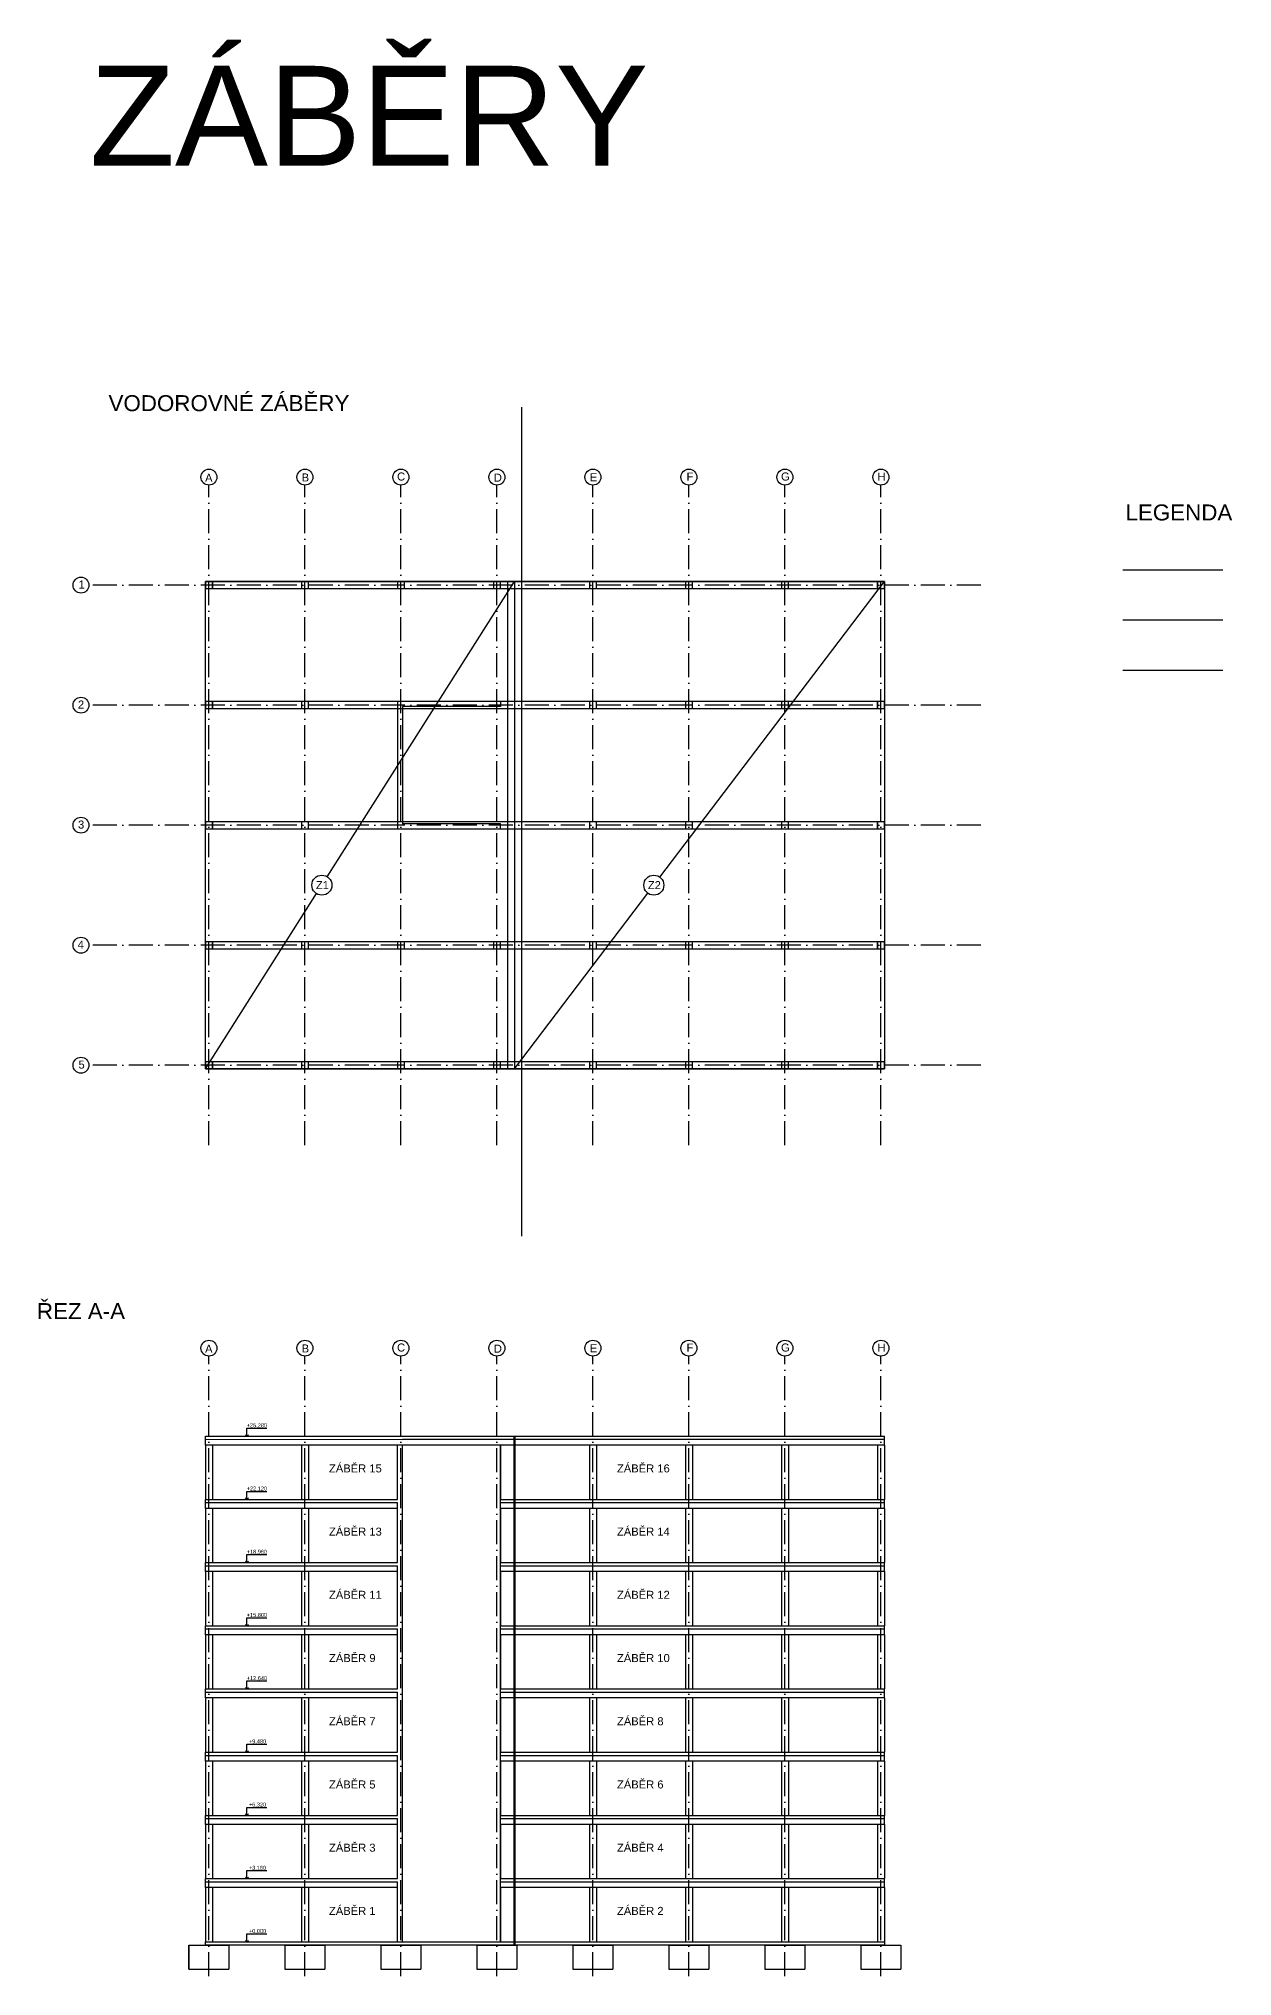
# Model space of a CAD drawing. Header units: millimetres. Extents: x 1924 to 471109, y -30014 to 109986.
# Drawn here: x 113068 to 172748, y -783 to 96071 of the extents above; entities that cross this region are included whole.
import ezdxf

# ---------------------------------------------------------------- set-up
doc = ezdxf.new("R2010")
doc.units = ezdxf.units.MM
doc.header["$LTSCALE"] = 100
doc.linetypes.add('ACAD_ISO10W100', pattern=[18, 12, -3, 0, -3])
for name, color, linetype, plot in [('ARMOVANI', 10, 'TRACKS', False), ('BEDNENI', 50, 'FENCELINE2', False), ('BETONAZ', 70, 'FENCELINE1', False), ('osy objektu', 130, 'ACAD_ISO10W100', False), ('osy objektu text', 130, 'Continuous', False), ('pasy', 50, 'Continuous', False), ('patky', 240, 'Continuous', False), ('POJMENOVANI', 255, 'Continuous', False), ('popisky', 140, 'Continuous', False), ('rez pasy', 50, 'Continuous', False)]:
    doc.layers.add(name, color=color, linetype=linetype, plot=plot)
for name, color, linetype, lineweight, plot in [('DESKA', 40, 'Continuous', 30, False), ('nosne steny', 140, 'Continuous', 30, False), ('podlazi', 40, 'Continuous', 30, False)]:
    doc.layers.add(name, color=color, linetype=linetype, lineweight=lineweight, plot=plot)
for name, color, linetype in [('detaily', 10, 'Continuous'), ('rez osy', 255, 'ACAD_ISO10W100'), ('rez sloupy', 90, 'Continuous'), ('zabery', 210, 'Continuous')]:
    doc.layers.add(name, color=color, linetype=linetype)
doc.layers.add('sloupy', color=90, linetype='Continuous', lineweight=30)
doc.styles.add('osy', font='arial.ttf', dxfattribs={"height": 400})
doc.styles.add('popisky', font='arial.ttf', dxfattribs={"height": 200})
doc.styles.add('ZADANI', font='arial.ttf', dxfattribs={"height": 5000})
doc.linetypes.add('FENCELINE1', pattern='A,6.35,-2.54,[133,ltypeshp.shx,S=2.54,R=0,X=-2.54,Y=0],-2.54,25.4', length=36.83)
doc.linetypes.add('FENCELINE2', pattern='A,6.35,-2.54,[132,ltypeshp.shx,S=2.54,R=0,X=-2.54,Y=0],-2.54,25.4', length=36.83)
doc.linetypes.add('TRACKS', pattern='A,3.81,[130,ltypeshp.shx,S=6.35,R=0,X=0,Y=0],3.81', length=7.62)

msp = doc.modelspace()

# ---------------------------------------------------------------- linework, layer by layer
at = {"layer": 'ARMOVANI', "ltscale": 0.2}
msp.add_line((136854.142, 68933.01), (136854.142, 44583.01), dxfattribs=at)
at = {"layer": 'ARMOVANI'}
msp.add_line((167281.392, 67014.887), (172281.392, 67014.887), dxfattribs=at)
at = {"layer": 'BEDNENI', "ltscale": 0.2}
msp.add_line((137204.142, 68933.01), (137204.142, 44583.01), dxfattribs=at)
at = {"layer": 'BEDNENI', "ltscale": 0.9}
msp.add_line((167281.392, 64514.887), (172281.392, 64514.887), dxfattribs=at)
at = {"layer": 'BETONAZ', "ltscale": 0.2}
msp.add_line((136504.142, 68933.01), (136504.142, 44583.01), dxfattribs=at)
at = {"layer": 'BETONAZ', "ltscale": 0.9}
msp.add_line((167281.392, 69514.887), (172281.392, 69514.887), dxfattribs=at)
at = {"layer": 'DESKA'}
msp.add_lwpolyline([(121404.142, 68933.01), (155354.142, 68933.01), (155354.142, 44583.01), (121404.142, 44583.01)], close=True, dxfattribs=at)
at = {"layer": 'detaily'}
msp.add_line((137210.699, 77648.93), (137210.699, 36214.761), dxfattribs=at)
at = {"layer": 'nosne steny'}
for p, q in [((136154.142, 62933.01), (131004.142, 62933.01)), ((131004.142, 62933.01), (131004.142, 56583.01)), ((136154.142, 62683.01), (131254.142, 62683.01)), ((131254.142, 62683.01), (131254.142, 56833.01)), ((136154.142, 62933.01), (136154.142, 62683.01)), ((131004.142, 56583.01), (136154.142, 56583.01)), ((136154.142, 56833.01), (131254.142, 56833.01)), ((136154.142, 56583.01), (136154.142, 56833.01)), ((131004.142, 23057.218), (131004.142, 25767.218)), ((131254.142, 23057.218), (131254.142, 25767.218)), ((136154.142, 937.218), (136154.142, 25767.218)), ((131004.142, 19897.218), (131004.142, 22897.218)), ((131254.142, 19897.218), (131254.142, 23057.218)), ((131004.142, 16737.218), (131004.142, 19737.218)), ((131254.142, 16737.218), (131254.142, 19897.218)), ((131004.142, 13577.218), (131004.142, 16577.218)), ((131254.142, 13577.218), (131254.142, 16737.218)), ((131254.142, 10417.218), (131254.142, 13577.218)), ((131004.142, 10417.218), (131004.142, 13417.218)), ((131004.142, 7257.218), (131004.142, 10257.218)), ((131254.142, 7257.218), (131254.142, 10417.218)), ((131004.142, 4097.218), (131004.142, 7097.218)), ((131254.142, 4097.218), (131254.142, 7257.218)), ((131004.142, 937.218), (131004.142, 3937.218)), ((131254.142, 937.218), (131254.142, 4097.218))]:
    msp.add_line(p, q, dxfattribs=at)
at = {"layer": 'osy objektu'}
for p, q in [((121579.142, 40758.01), (121579.142, 73758.01)), ((126379.142, 40758.01), (126379.142, 73758.01)), ((131179.142, 40758.01), (131179.142, 73758.01)), ((135979.142, 40758.01), (135979.142, 73758.01)), ((140779.142, 40758.01), (140779.142, 73758.01)), ((145579.142, 40758.01), (145579.142, 73758.01)), ((150379.142, 40758.01), (150379.142, 73758.01)), ((155179.142, 40758.01), (155179.142, 73758.01)), ((160179.142, 68758.01), (115579.142, 68758.01)), ((160179.142, 62758.01), (115579.142, 62758.01)), ((160179.142, 56758.01), (115579.142, 56758.01)), ((160179.142, 50758.01), (115579.142, 50758.01)), ((160179.142, 44758.01), (115579.142, 44758.01)), ((121579.142, -782.782), (121579.142, 30217.218)), ((126379.142, -782.782), (126379.142, 30217.218)), ((131179.142, -782.782), (131179.142, 30217.218)), ((135979.142, -782.782), (135979.142, 30217.218)), ((140779.142, -782.782), (140779.142, 30217.218)), ((145579.142, -782.782), (145579.142, 30217.218)), ((150379.142, -782.782), (150379.142, 30217.218)), ((155179.142, -782.782), (155179.142, 30217.218))]:
    msp.add_line(p, q, dxfattribs=at)
at = {"layer": 'osy objektu text'}
for centre in [(121579.142, 74156.25), (126379.142, 74156.25), (131179.142, 74156.25), (135979.142, 74156.25), (140779.142, 74156.25), (145579.142, 74156.25), (150379.142, 74156.25), (155179.142, 74156.25), (115180.901, 68758.01), (115180.901, 62758.01), (115180.901, 56758.01), (115180.901, 50758.01), (115180.901, 44758.01), (121579.142, 30615.458), (126379.142, 30615.458), (131179.142, 30615.458), (135979.142, 30615.458), (140779.142, 30615.458), (145579.142, 30615.458), (150379.142, 30615.458), (155179.142, 30615.458)]:
    msp.add_circle(centre, 398.24, dxfattribs=at)
at = {"layer": 'pasy'}
for p, q in [((121754.142, 68933.01), (121404.142, 68933.01)), ((121754.142, 68933.01), (121754.142, 68583.01)), ((155004.142, 68933.01), (121754.142, 68933.01)), ((126554.142, 68933.01), (126204.142, 68933.01)), ((131354.142, 68933.01), (131004.142, 68933.01)), ((136154.142, 68933.01), (135804.142, 68933.01)), ((140954.142, 68933.01), (140604.142, 68933.01)), ((145754.142, 68933.01), (145404.142, 68933.01)), ((150554.142, 68933.01), (150204.142, 68933.01)), ((155354.142, 68933.01), (155004.142, 68933.01)), ((155004.142, 68583.01), (155004.142, 68933.01)), ((121754.142, 68583.01), (155004.142, 68583.01)), ((121754.142, 62933.01), (121754.142, 62583.01)), ((155004.142, 62933.01), (121754.142, 62933.01)), ((121754.142, 62583.01), (155004.142, 62583.01)), ((155004.142, 62583.01), (155004.142, 62933.01)), ((121754.142, 56933.01), (121754.142, 56583.01)), ((155004.142, 56933.01), (121754.142, 56933.01)), ((121754.142, 56583.01), (155004.142, 56583.01)), ((155004.142, 56583.01), (155004.142, 56933.01)), ((121754.142, 50933.01), (121754.142, 50583.01)), ((155004.142, 50933.01), (121754.142, 50933.01)), ((121754.142, 50583.01), (155004.142, 50583.01)), ((155004.142, 50583.01), (155004.142, 50933.01)), ((121404.142, 44583.01), (121754.142, 44583.01)), ((121754.142, 44933.01), (121754.142, 44583.01)), ((155004.142, 44933.01), (121754.142, 44933.01)), ((121754.142, 44583.01), (155004.142, 44583.01)), ((126204.142, 44583.01), (126554.142, 44583.01)), ((131004.142, 44583.01), (131354.142, 44583.01)), ((135804.142, 44583.01), (136154.142, 44583.01)), ((140604.142, 44583.01), (140954.142, 44583.01)), ((145404.142, 44583.01), (145754.142, 44583.01)), ((150204.142, 44583.01), (150554.142, 44583.01)), ((155004.142, 44583.01), (155004.142, 44933.01)), ((155004.142, 44583.01), (155354.142, 44583.01))]:
    msp.add_line(p, q, dxfattribs=at)
at = {"layer": 'patky'}
for p, q in [((120579.142, 777.218), (120579.142, -422.782)), ((120579.142, -422.782), (120579.142, 777.218)), ((120579.142, 777.218), (122579.142, 777.218)), ((122579.142, 777.218), (122579.142, -422.782)), ((125379.142, 777.218), (125379.142, -422.782)), ((125379.142, 777.218), (127379.142, 777.218)), ((127379.142, 777.218), (127379.142, -422.782)), ((130179.142, 777.218), (130179.142, -422.782)), ((130179.142, 777.218), (132179.142, 777.218)), ((132179.142, 777.218), (132179.142, -422.782)), ((134979.142, 777.218), (134979.142, -422.782)), ((134979.142, 777.218), (136979.142, 777.218)), ((136979.142, 777.218), (136979.142, -422.782)), ((139779.142, 777.218), (139779.142, -422.782)), ((139779.142, 777.218), (141779.142, 777.218)), ((141779.142, 777.218), (141779.142, -422.782)), ((144579.142, 777.218), (144579.142, -422.782)), ((144579.142, 777.218), (146579.142, 777.218)), ((146579.142, 777.218), (146579.142, -422.782)), ((149379.142, 777.218), (149379.142, -422.782)), ((149379.142, 777.218), (151379.142, 777.218)), ((151379.142, 777.218), (151379.142, -422.782)), ((154179.142, 777.218), (154179.142, -422.782)), ((154179.142, 777.218), (156179.142, 777.218)), ((156179.142, 777.218), (156179.142, -422.782)), ((120579.142, -422.782), (122579.142, -422.782)), ((125379.142, -422.782), (127379.142, -422.782)), ((130179.142, -422.782), (132179.142, -422.782)), ((134979.142, -422.782), (136979.142, -422.782)), ((139779.142, -422.782), (141779.142, -422.782)), ((144579.142, -422.782), (146579.142, -422.782)), ((149379.142, -422.782), (151379.142, -422.782)), ((154179.142, -422.782), (156179.142, -422.782))]:
    msp.add_line(p, q, dxfattribs=at)
at = {"layer": 'podlazi'}
for p, q in [((121404.142, 26057.218), (121404.142, 26217.218)), ((121404.142, 26217.218), (131254.142, 26217.218)), ((131254.142, 26217.218), (155354.142, 26217.218)), ((155354.142, 26057.218), (155354.142, 26217.218)), ((121404.142, 26057.218), (131254.142, 26050.916)), ((131254.142, 26057.218), (155354.142, 26057.218)), ((121404.142, 22897.218), (121404.142, 23057.218)), ((121404.142, 23057.218), (131004.142, 23057.218)), ((121404.142, 22897.218), (131004.142, 22897.218)), ((136154.142, 23057.218), (155354.142, 23057.218)), ((136154.142, 22897.218), (155354.142, 22897.218)), ((155354.142, 22897.218), (155354.142, 23057.218)), ((121404.142, 19737.218), (121404.142, 19897.218)), ((121404.142, 19897.218), (131004.142, 19897.218)), ((121404.142, 19737.218), (131004.142, 19737.218)), ((136154.142, 19897.218), (155354.142, 19897.218)), ((136154.142, 19737.218), (155354.142, 19737.218)), ((155354.142, 19737.218), (155354.142, 19897.218)), ((121404.142, 16577.218), (121404.142, 16737.218)), ((121404.142, 16737.218), (131004.142, 16737.218)), ((121404.142, 16577.218), (131004.142, 16577.218)), ((136154.142, 16737.218), (155354.142, 16737.218)), ((136154.142, 16577.218), (155354.142, 16577.218)), ((155354.142, 16577.218), (155354.142, 16737.218)), ((121404.142, 13417.218), (121404.142, 13577.218)), ((121404.142, 13577.218), (131004.142, 13577.218)), ((136154.142, 13577.218), (155354.142, 13577.218)), ((155354.142, 13417.218), (155354.142, 13577.218)), ((121404.142, 13417.218), (131004.142, 13417.218)), ((136154.142, 13417.218), (155354.142, 13417.218)), ((121404.142, 10257.218), (121404.142, 10417.218)), ((121404.142, 10417.218), (131004.142, 10417.218)), ((121404.142, 10257.218), (131004.142, 10257.218)), ((136154.142, 10417.218), (155354.142, 10417.218)), ((136154.142, 10257.218), (155354.142, 10257.218)), ((155354.142, 10257.218), (155354.142, 10417.218)), ((121404.142, 7097.218), (121404.142, 7257.218)), ((121404.142, 7257.218), (131004.142, 7257.218)), ((121404.142, 7097.218), (131004.142, 7097.218)), ((136154.142, 7257.218), (155354.142, 7257.218)), ((136154.142, 7097.218), (155354.142, 7097.218)), ((155354.142, 7097.218), (155354.142, 7257.218)), ((121404.142, 3937.218), (121404.142, 4097.218)), ((121404.142, 4097.218), (131004.142, 4097.218)), ((121404.142, 3937.218), (131004.142, 3937.218)), ((136154.142, 4097.218), (155354.142, 4097.218)), ((136154.142, 3937.218), (155354.142, 3937.218)), ((155354.142, 3937.218), (155354.142, 4097.218)), ((121404.142, 777.218), (121404.142, 937.218)), ((121404.142, 937.218), (155354.142, 937.218)), ((155354.142, 777.218), (121404.142, 777.218)), ((155354.142, 937.218), (155354.142, 777.218))]:
    msp.add_line(p, q, dxfattribs=at)
at = {"layer": 'popisky'}
for p, q in [((123479.142, 26217.218), (123408.431, 26287.929)), ((123479.142, 26217.218), (123479.142, 26617.218)), ((123479.142, 26617.218), (124479.142, 26617.218)), ((123479.142, 26217.218), (123549.853, 26287.929)), ((123479.142, 23057.218), (123479.142, 23457.218)), ((123479.142, 23457.218), (124479.142, 23457.218)), ((123479.142, 23057.218), (123408.431, 23127.929)), ((123479.142, 23057.218), (123549.853, 23127.929)), ((123479.142, 19897.218), (123408.431, 19967.929)), ((123479.142, 19897.218), (123479.142, 20297.218)), ((123479.142, 20297.218), (124479.142, 20297.218)), ((123479.142, 19897.218), (123549.853, 19967.929)), ((123479.142, 16737.218), (123408.431, 16807.929)), ((123479.142, 16737.218), (123479.142, 17137.218)), ((123479.142, 17137.218), (124479.142, 17137.218)), ((123479.142, 16737.218), (123549.853, 16807.929)), ((123479.142, 13577.218), (123408.431, 13647.929)), ((123479.142, 13577.218), (123479.142, 13977.218)), ((123479.142, 13977.218), (124479.142, 13977.218)), ((123479.142, 13577.218), (123549.853, 13647.929)), ((123479.142, 10417.218), (123479.142, 10817.218)), ((123479.142, 10817.218), (124479.142, 10817.218)), ((123479.142, 10417.218), (123408.431, 10487.929)), ((123479.142, 10417.218), (123549.853, 10487.929)), ((123479.142, 7257.218), (123408.431, 7327.929)), ((123479.142, 7257.218), (123479.142, 7657.218)), ((123479.142, 7657.218), (124479.142, 7657.218)), ((123479.142, 7257.218), (123549.853, 7327.929)), ((123479.142, 4097.218), (123408.431, 4167.929)), ((123479.142, 4097.218), (123479.142, 4497.218)), ((123479.142, 4497.218), (124479.142, 4497.218)), ((123479.142, 4097.218), (123549.853, 4167.929)), ((123479.142, 937.218), (123408.431, 1007.929)), ((123479.142, 937.218), (123479.142, 1337.218)), ((123479.142, 1337.218), (124479.142, 1337.218)), ((123479.142, 937.218), (123549.853, 1007.929)), ((122651.57, 937.218), (122851.57, 937.218))]:
    msp.add_line(p, q, dxfattribs=at)
at = {"layer": 'rez pasy'}
for p, q in [((121404.142, 25767.218), (121404.142, 26057.218)), ((131004.142, 25767.218), (121404.142, 25767.218)), ((155354.142, 25767.218), (131004.142, 25767.218)), ((155354.142, 25767.218), (155354.142, 26057.218)), ((121404.142, 22607.218), (121404.142, 22897.218)), ((131004.142, 22607.218), (121404.142, 22607.218)), ((155354.142, 22607.218), (136154.142, 22607.218)), ((155354.142, 22607.218), (155354.142, 22897.218)), ((121404.142, 19447.218), (121404.142, 19737.218)), ((131004.142, 19447.218), (121404.142, 19447.218)), ((155354.142, 19447.218), (136154.142, 19447.218)), ((155354.142, 19447.218), (155354.142, 19737.218)), ((121404.142, 16287.218), (121404.142, 16577.218)), ((155354.142, 16287.218), (155354.142, 16577.218)), ((131004.142, 16287.218), (121404.142, 16287.218)), ((155354.142, 16287.218), (136154.142, 16287.218)), ((121404.142, 13127.218), (121404.142, 13417.218)), ((131004.142, 13127.218), (121404.142, 13127.218)), ((155354.142, 13127.218), (136154.142, 13127.218)), ((155354.142, 13127.218), (155354.142, 13417.218)), ((121404.142, 9967.218), (121404.142, 10257.218)), ((131004.142, 9967.218), (121404.142, 9967.218)), ((155354.142, 9967.218), (136154.142, 9967.218)), ((155354.142, 9967.218), (155354.142, 10257.218)), ((121404.142, 6807.218), (121404.142, 7097.218)), ((131004.142, 6807.218), (121404.142, 6807.218)), ((155354.142, 6807.218), (136154.142, 6807.218)), ((155354.142, 6807.218), (155354.142, 7097.218)), ((121404.142, 3647.218), (121404.142, 3937.218)), ((155354.142, 3647.218), (155354.142, 3937.218)), ((131004.142, 3647.218), (121404.142, 3647.218)), ((155354.142, 3647.218), (136154.142, 3647.218))]:
    msp.add_line(p, q, dxfattribs=at)
at = {"layer": 'rez sloupy'}
for p, q in [((121404.142, 25767.218), (121404.142, 23057.218)), ((121754.142, 25767.218), (121754.142, 23057.218)), ((126204.142, 25767.218), (126204.142, 23057.218)), ((126554.142, 25767.218), (126554.142, 23057.218)), ((136154.142, 25767.218), (136154.142, 23057.218)), ((140604.142, 25767.218), (140604.142, 23057.218)), ((140954.142, 25767.218), (140954.142, 23057.218)), ((145404.142, 25767.218), (145404.142, 23057.218)), ((145754.142, 25767.218), (145754.142, 23057.218)), ((150204.142, 25767.218), (150204.142, 23057.218)), ((150554.142, 25767.218), (150554.142, 23057.218)), ((155004.142, 25767.218), (155004.142, 23057.218)), ((155354.142, 25767.218), (155354.142, 23057.218)), ((121404.142, 22607.218), (121404.142, 19897.218)), ((121754.142, 22607.218), (121754.142, 19897.218)), ((126204.142, 22607.218), (126204.142, 19897.218)), ((126554.142, 22607.218), (126554.142, 19897.218)), ((136154.142, 22607.218), (136154.142, 19897.218)), ((140604.142, 22607.218), (140604.142, 19897.218)), ((140954.142, 22607.218), (140954.142, 19897.218)), ((145404.142, 22607.218), (145404.142, 19897.218)), ((145754.142, 22607.218), (145754.142, 19897.218)), ((150204.142, 22607.218), (150204.142, 19897.218)), ((150554.142, 22607.218), (150554.142, 19897.218)), ((155004.142, 22607.218), (155004.142, 19897.218)), ((155354.142, 22607.218), (155354.142, 19897.218)), ((121404.142, 19447.218), (121404.142, 16737.218)), ((121754.142, 19447.218), (121754.142, 16737.218)), ((126204.142, 19447.218), (126204.142, 16737.218)), ((126554.142, 19447.218), (126554.142, 16737.218)), ((136154.142, 19447.218), (136154.142, 16737.218)), ((140604.142, 19447.218), (140604.142, 16737.218)), ((140954.142, 19447.218), (140954.142, 16737.218)), ((145404.142, 19447.218), (145404.142, 16737.218)), ((145754.142, 19447.218), (145754.142, 16737.218)), ((150204.142, 19447.218), (150204.142, 16737.218)), ((150554.142, 19447.218), (150554.142, 16737.218)), ((155004.142, 19447.218), (155004.142, 16737.218)), ((155354.142, 19447.218), (155354.142, 16737.218)), ((121404.142, 16287.218), (121404.142, 13577.218)), ((121754.142, 16287.218), (121754.142, 13577.218)), ((126204.142, 16287.218), (126204.142, 13577.218)), ((126554.142, 16287.218), (126554.142, 13577.218)), ((136154.142, 16287.218), (136154.142, 13577.218)), ((140604.142, 16287.218), (140604.142, 13577.218)), ((140954.142, 16287.218), (140954.142, 13577.218)), ((145404.142, 16287.218), (145404.142, 13577.218)), ((145754.142, 16287.218), (145754.142, 13577.218)), ((150204.142, 16287.218), (150204.142, 13577.218)), ((150554.142, 16287.218), (150554.142, 13577.218)), ((155004.142, 16287.218), (155004.142, 13577.218)), ((155354.142, 16287.218), (155354.142, 13577.218)), ((121404.142, 13127.218), (121404.142, 10417.218)), ((121754.142, 13127.218), (121754.142, 10417.218)), ((126204.142, 13127.218), (126204.142, 10417.218)), ((126554.142, 13127.218), (126554.142, 10417.218)), ((136154.142, 13127.218), (136154.142, 10417.218)), ((140604.142, 13127.218), (140604.142, 10417.218)), ((140954.142, 13127.218), (140954.142, 10417.218)), ((145404.142, 13127.218), (145404.142, 10417.218)), ((145754.142, 13127.218), (145754.142, 10417.218)), ((150204.142, 13127.218), (150204.142, 10417.218)), ((150554.142, 13127.218), (150554.142, 10417.218)), ((155004.142, 13127.218), (155004.142, 10417.218)), ((155354.142, 13127.218), (155354.142, 10417.218)), ((121404.142, 9967.218), (121404.142, 7257.218)), ((121754.142, 9967.218), (121754.142, 7257.218)), ((126204.142, 9967.218), (126204.142, 7257.218)), ((126554.142, 9967.218), (126554.142, 7257.218)), ((136154.142, 9967.218), (136154.142, 7257.218)), ((140604.142, 9967.218), (140604.142, 7257.218)), ((140954.142, 9967.218), (140954.142, 7257.218)), ((145404.142, 9967.218), (145404.142, 7257.218)), ((145754.142, 9967.218), (145754.142, 7257.218)), ((150204.142, 9967.218), (150204.142, 7257.218)), ((150554.142, 9967.218), (150554.142, 7257.218)), ((155004.142, 9967.218), (155004.142, 7257.218)), ((155354.142, 9967.218), (155354.142, 7257.218)), ((121404.142, 6807.218), (121404.142, 4097.218)), ((121754.142, 6807.218), (121754.142, 4097.218)), ((126204.142, 6807.218), (126204.142, 4097.218)), ((126554.142, 6807.218), (126554.142, 4097.218)), ((136154.142, 6807.218), (136154.142, 4097.218)), ((140604.142, 6807.218), (140604.142, 4097.218)), ((140954.142, 6807.218), (140954.142, 4097.218)), ((145404.142, 6807.218), (145404.142, 4097.218)), ((145754.142, 6807.218), (145754.142, 4097.218)), ((150204.142, 6807.218), (150204.142, 4097.218)), ((150554.142, 6807.218), (150554.142, 4097.218)), ((155004.142, 6807.218), (155004.142, 4097.218)), ((155354.142, 6807.218), (155354.142, 4097.218)), ((121404.142, 3647.218), (121404.142, 937.218)), ((121754.142, 3647.218), (121754.142, 937.218)), ((126204.142, 3647.218), (126204.142, 937.218)), ((126554.142, 3647.218), (126554.142, 937.218)), ((136154.142, 3647.218), (136154.142, 937.218)), ((140604.142, 3647.218), (140604.142, 937.218)), ((140954.142, 3647.218), (140954.142, 937.218)), ((145404.142, 3647.218), (145404.142, 937.218)), ((145754.142, 3647.218), (145754.142, 937.218)), ((150204.142, 3647.218), (150204.142, 937.218)), ((150554.142, 3647.218), (150554.142, 937.218)), ((155004.142, 3647.218), (155004.142, 937.218)), ((155354.142, 3647.218), (155354.142, 937.218))]:
    msp.add_line(p, q, dxfattribs=at)
at = {"layer": 'sloupy'}
for points in [[(121404.142, 68583.01), (121754.142, 68583.01), (121754.142, 68933.01), (121404.142, 68933.01)], [(126204.142, 68583.01), (126554.142, 68583.01), (126554.142, 68933.01), (126204.142, 68933.01)], [(131004.142, 68583.01), (131354.142, 68583.01), (131354.142, 68933.01), (131004.142, 68933.01)], [(135804.142, 68583.01), (136154.142, 68583.01), (136154.142, 68933.01), (135804.142, 68933.01)], [(140604.142, 68583.01), (140954.142, 68583.01), (140954.142, 68933.01), (140604.142, 68933.01)], [(145404.142, 68583.01), (145754.142, 68583.01), (145754.142, 68933.01), (145404.142, 68933.01)], [(150204.142, 68583.01), (150554.142, 68583.01), (150554.142, 68933.01), (150204.142, 68933.01)], [(155004.142, 68583.01), (155354.142, 68583.01), (155354.142, 68933.01), (155004.142, 68933.01)], [(121404.142, 62583.01), (121754.142, 62583.01), (121754.142, 62933.01), (121404.142, 62933.01)], [(126204.142, 62583.01), (126554.142, 62583.01), (126554.142, 62933.01), (126204.142, 62933.01)], [(140604.142, 62583.01), (140954.142, 62583.01), (140954.142, 62933.01), (140604.142, 62933.01)], [(145404.142, 62583.01), (145754.142, 62583.01), (145754.142, 62933.01), (145404.142, 62933.01)], [(150204.142, 62583.01), (150554.142, 62583.01), (150554.142, 62933.01), (150204.142, 62933.01)], [(155004.142, 62583.01), (155354.142, 62583.01), (155354.142, 62933.01), (155004.142, 62933.01)], [(121404.142, 56583.01), (121754.142, 56583.01), (121754.142, 56933.01), (121404.142, 56933.01)], [(126204.142, 56583.01), (126554.142, 56583.01), (126554.142, 56933.01), (126204.142, 56933.01)], [(140604.142, 56583.01), (140954.142, 56583.01), (140954.142, 56933.01), (140604.142, 56933.01)], [(145404.142, 56583.01), (145754.142, 56583.01), (145754.142, 56933.01), (145404.142, 56933.01)], [(150204.142, 56583.01), (150554.142, 56583.01), (150554.142, 56933.01), (150204.142, 56933.01)], [(155004.142, 56583.01), (155354.142, 56583.01), (155354.142, 56933.01), (155004.142, 56933.01)], [(121404.142, 50583.01), (121754.142, 50583.01), (121754.142, 50933.01), (121404.142, 50933.01)], [(126204.142, 50583.01), (126554.142, 50583.01), (126554.142, 50933.01), (126204.142, 50933.01)], [(131004.142, 50583.01), (131354.142, 50583.01), (131354.142, 50933.01), (131004.142, 50933.01)], [(135804.142, 50583.01), (136154.142, 50583.01), (136154.142, 50933.01), (135804.142, 50933.01)], [(140604.142, 50583.01), (140954.142, 50583.01), (140954.142, 50933.01), (140604.142, 50933.01)], [(145404.142, 50583.01), (145754.142, 50583.01), (145754.142, 50933.01), (145404.142, 50933.01)], [(150204.142, 50583.01), (150554.142, 50583.01), (150554.142, 50933.01), (150204.142, 50933.01)], [(155004.142, 50583.01), (155354.142, 50583.01), (155354.142, 50933.01), (155004.142, 50933.01)], [(121404.142, 44583.01), (121754.142, 44583.01), (121754.142, 44933.01), (121404.142, 44933.01)], [(126204.142, 44583.01), (126554.142, 44583.01), (126554.142, 44933.01), (126204.142, 44933.01)], [(131004.142, 44583.01), (131354.142, 44583.01), (131354.142, 44933.01), (131004.142, 44933.01)], [(135804.142, 44583.01), (136154.142, 44583.01), (136154.142, 44933.01), (135804.142, 44933.01)], [(140604.142, 44583.01), (140954.142, 44583.01), (140954.142, 44933.01), (140604.142, 44933.01)], [(145404.142, 44583.01), (145754.142, 44583.01), (145754.142, 44933.01), (145404.142, 44933.01)], [(150204.142, 44583.01), (150554.142, 44583.01), (150554.142, 44933.01), (150204.142, 44933.01)], [(155004.142, 44583.01), (155354.142, 44583.01), (155354.142, 44933.01), (155004.142, 44933.01)]]:
    msp.add_lwpolyline(points, close=True, dxfattribs=at)
at = {"layer": 'zabery'}
for p, q in [((127493.528, 54180.197), (136854.142, 68933.01)), ((144127.36, 54156.138), (155354.142, 68933.01)), ((121404.142, 44583.01), (126957.775, 53335.823)), ((136854.142, 44583.01), (143522.402, 53359.882))]:
    msp.add_line(p, q, dxfattribs=at)
at = {"layer": 'zabery', "lineweight": 50}
msp.add_line((136854.142, 26217.218), (136854.142, 777.218), dxfattribs=at)
at = {"layer": 'zabery'}
for centre in [(127225.651, 53758.01), (143824.881, 53758.01)]:
    msp.add_circle(centre, 500, dxfattribs=at)

# ---------------------------------------------------------------- texts
at = {"layer": 'osy objektu text', "char_height": 400, "attachment_point": 1, "style": 'osy'}
for s, insert in [('A', (121385.468, 74327.297)), ('B', (126216.242, 74339.057)), ('C', (130985.468, 74387.506)), ('D', (135824.166, 74331.822)), ('E', (140620.834, 74354.417)), ('F', (145461.999, 74387.506)), ('G', (150185.468, 74387.506)), ('H', (155005.013, 74387.506)), ('1', (115056.281, 68989.266)), ('2', (115026.535, 62989.266)), ('3', (115032.969, 56989.266)), ('4', (115014.262, 50989.266)), ('5', (115056.281, 44989.266)), ('A', (121385.468, 30786.505)), ('B', (126216.242, 30798.265)), ('C', (130985.468, 30846.714)), ('D', (135824.166, 30791.03)), ('E', (140620.834, 30813.625)), ('F', (145461.999, 30846.714)), ('G', (150185.468, 30846.714)), ('H', (155005.013, 30846.714))]:
    msp.add_mtext_dynamic_manual_height_columns(s, width=3598.57763, gutter_width=2000, heights=[0], dxfattribs=dict(at, insert=insert))
at = {"layer": 'podlazi', "char_height": 400, "attachment_point": 1, "style": 'osy'}
for s, width, heights, insert in [('ZÁBĚR 16', 4137.61301, [661.323], (141981.528, 24804.267)), ('ZÁBĚR 14', 4097.49537, [861.785], (141981.528, 21644.267)), ('ZÁBĚR 12', 3398.5496, [1075.236], (141981.528, 18484.267)), ('ZÁBĚR 10', 4060.08574, [1126.032], (141981.528, 15324.267)), ('ZÁBĚR 8', 2332.21356, [0], (141981.528, 12164.267)), ('ZÁBĚR 6', 2332.21356, [0], (141981.528, 9004.267)), ('ZÁBĚR 4', 2332.21356, [0], (141981.528, 5844.267)), ('ZÁBĚR 2', 2332.21356, [0], (141981.528, 2684.267))]:
    msp.add_mtext_dynamic_manual_height_columns(s, width=width, gutter_width=2000, heights=heights, dxfattribs=dict(at, insert=insert))
at = {"layer": 'POJMENOVANI', "attachment_point": 1}
for s, width, gutter_width, insert, char_height, style in [('ZÁBĚRY', 73485.4182, 25000, (115610.889, 94718.732), 5000, 'ZADANI'), ('LEGENDA', 5981.13627, 1000, (167409.674, 72791.45), 800, 'popisky')]:
    msp.add_mtext_dynamic_manual_height_columns(s, width=width, gutter_width=gutter_width, heights=[0], dxfattribs=dict(at, insert=insert, char_height=char_height, style=style))
at = {"layer": 'popisky', "char_height": 200, "attachment_point": 1, "style": 'popisky'}
for s, insert in [('\\pxi-3,l4,t4;+25,280', (123268.254, 26858.193)), ('\\pxi-3,l4,t4;+22,120', (123268.254, 23698.193)), ('\\pxi-3,l4,t4;+18,960', (123268.254, 20538.193)), ('\\pxi-3,l4,t4;+15,800', (123268.254, 17378.193)), ('\\pxi-3,l4,t4;+12,640', (123268.254, 14218.193)), ('\\pxi-3,l4,t4;+9,480', (123377.089, 11058.193)), ('\\pxi-3,l4,t4;+6,320', (123377.089, 7898.193)), ('\\pxi-3,l4,t4;+3,160', (123377.089, 4738.193)), ('\\pxi-3,l4,t4;+0,000', (123377.089, 1578.193))]:
    msp.add_mtext_dynamic_manual_height_columns(s, width=903.81092, gutter_width=1000, heights=[0], dxfattribs=dict(at, insert=insert))
at = {"layer": 'rez osy', "char_height": 800, "attachment_point": 1, "style": 'popisky'}
for s, width, gutter_width, heights, insert in [('VODOROVNÉ ZÁBĚRY', 13709.10822, 2888.177, [4097.802], (116557, 78254.052)), ('ŘEZ A-A', 5981.13627, 1000, [0], (112976.416, 32864.912))]:
    msp.add_mtext_dynamic_manual_height_columns(s, width=width, gutter_width=gutter_width, heights=heights, dxfattribs=dict(at, insert=insert))
at = {"layer": 'rez sloupy', "char_height": 400, "attachment_point": 1, "style": 'osy'}
for s, width, heights, insert in [('ZÁBĚR 15', 3335.21539, [1135.987], (127581.528, 24804.267)), ('ZÁBĚR 13', 3571.04617, [1160.683], (127581.528, 21644.267)), ('ZÁBĚR 11', 3618.08749, [1106.576], (127581.528, 18484.267)), ('ZÁBĚR 9', 2332.21356, [0], (127581.528, 15324.267)), ('ZÁBĚR 7', 2332.21356, [0], (127581.528, 12164.267)), ('ZÁBĚR 5', 2332.21356, [0], (127581.528, 9004.267)), ('ZÁBĚR 3', 2332.21356, [0], (127581.528, 5844.267)), ('ZÁBĚR 1', 2332.21356, [0], (127581.528, 2684.267))]:
    msp.add_mtext_dynamic_manual_height_columns(s, width=width, gutter_width=2000, heights=heights, dxfattribs=dict(at, insert=insert))
at = {"layer": 'zabery', "char_height": 400, "attachment_point": 1, "style": 'osy'}
for s, insert in [('Z1', (126925.773, 53961.759)), ('Z2', (143525.003, 53961.759))]:
    msp.add_mtext_dynamic_manual_height_columns(s, width=1789.45334, gutter_width=2000, heights=[0], dxfattribs=dict(at, insert=insert))

doc.saveas('drawing.dxf')
